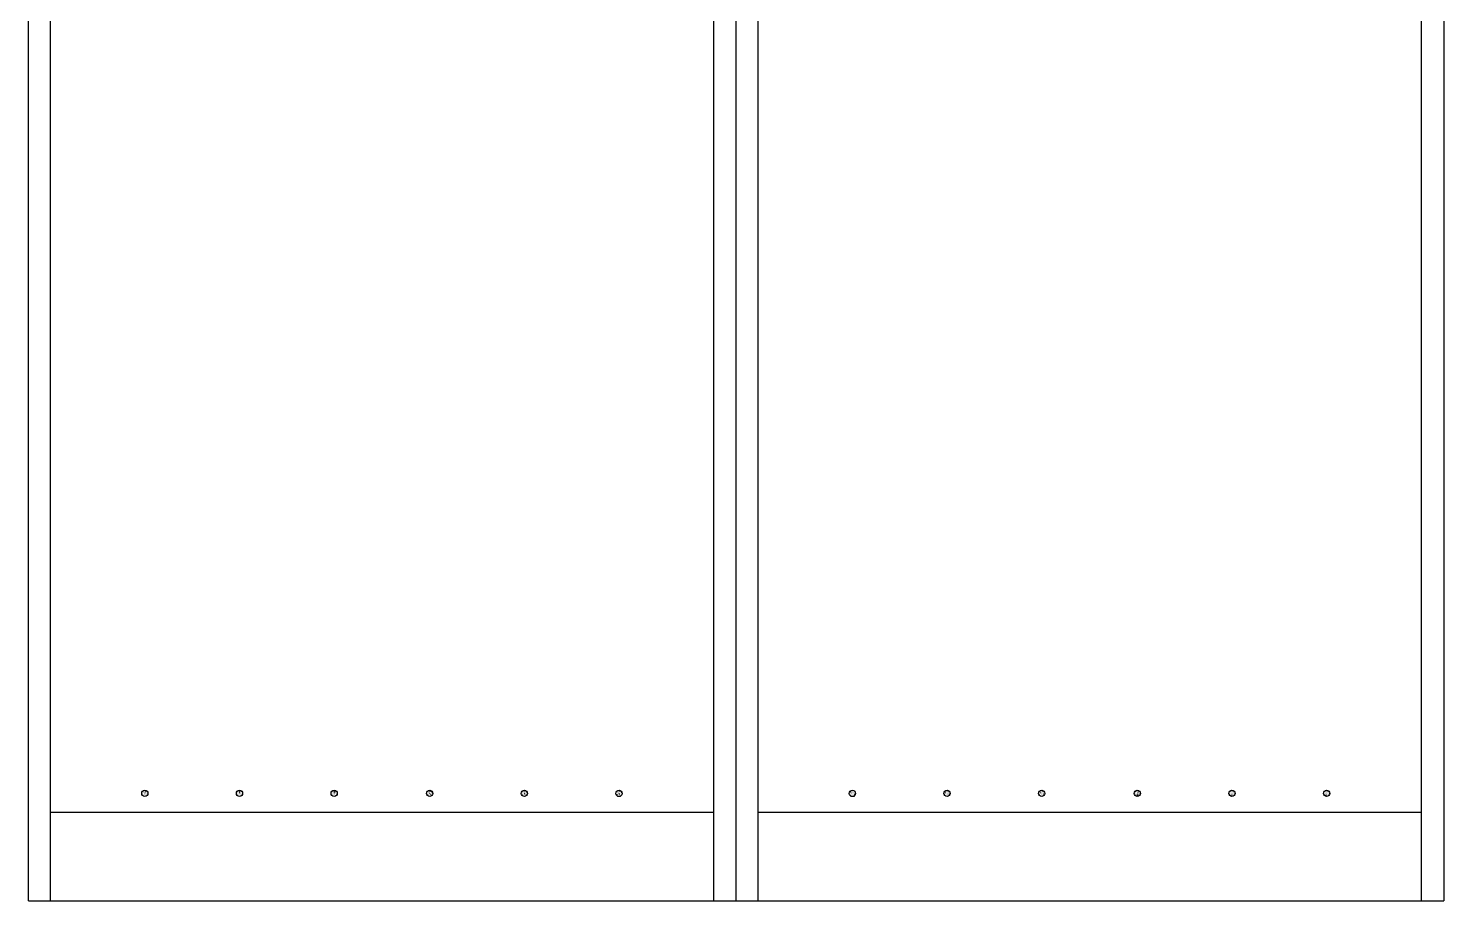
# Model space of a CAD drawing. Header units: centimetres. Extents: x 2056 to 3726, y 479 to 1259.
# Drawn here: x 2349 to 2509, y 943.9 to 1042.5 of the extents above; entities that cross this region are included whole.
import ezdxf

# ---------------------------------------------------------------- set-up
doc = ezdxf.new("R2010")
doc.units = ezdxf.units.CM
doc.layers.add('A-FURN', color=94, linetype='Continuous')
doc.layers.add('ferramenta', color=211, linetype='Continuous')

msp = doc.modelspace()

# ---------------------------------------------------------------- linework, layer by layer
at = {"layer": 'A-FURN'}
for p, q in [((2349.03, 943.91), (2349.03, 1145.91)), ((2429.03, 943.91), (2429.03, 1145.91)), ((2509.03, 1145.91), (2509.03, 943.91)), ((2351.53, 1016.66), (2351.53, 1045.15)), ((2426.53, 1016.66), (2426.53, 1045.15)), ((2431.53, 1016.66), (2431.53, 1045.16)), ((2506.53, 1016.65), (2506.53, 1045.16)), ((2351.53, 984.66), (2351.53, 1016.66)), ((2426.53, 984.66), (2426.53, 1016.66)), ((2431.53, 984.66), (2431.53, 1016.66)), ((2506.53, 984.65), (2506.53, 1016.65)), ((2351.53, 943.91), (2351.53, 984.66)), ((2426.53, 943.91), (2426.53, 984.66)), ((2431.53, 943.91), (2431.53, 984.66)), ((2506.53, 943.91), (2506.53, 984.65)), ((2351.53, 953.91), (2426.53, 953.91)), ((2431.53, 953.91), (2506.53, 953.91)), ((2349.03, 943.91), (2351.53, 943.91)), ((2351.53, 943.91), (2426.53, 943.91)), ((2426.53, 943.91), (2431.53, 943.91)), ((2431.53, 943.91), (2506.53, 943.91)), ((2506.53, 943.91), (2509.03, 943.91))]:
    msp.add_line(p, q, dxfattribs=at)
at = {"layer": 'ferramenta', "transparency": 33554687}
for p, q in [((2361.89, 956.04), (2361.89, 956.04)), ((2361.91, 956.13), (2361.9, 956.14)), ((2361.94, 955.87), (2361.93, 955.87)), ((2361.95, 956.2), (2361.94, 956.2)), ((2361.98, 955.99), (2361.98, 955.99)), ((2362.01, 956.26), (2362.01, 956.27)), ((2362.02, 955.87), (2362.01, 955.87)), ((2362.02, 955.81), (2362.02, 955.81)), ((2362.03, 956.16), (2362.03, 956.16)), ((2362.07, 956.1), (2362.07, 956.1)), ((2362.09, 956.33), (2362.09, 956.34)), ((2362.12, 955.76), (2362.11, 955.77)), ((2362.12, 956.21), (2362.12, 956.21)), ((2362.12, 955.99), (2362.12, 955.99)), ((2362.12, 955.87), (2362.12, 955.87)), ((2362.16, 956.27), (2362.15, 956.27)), ((2362.19, 956.19), (2362.18, 956.19)), ((2362.18, 956.04), (2362.18, 956.04)), ((2362.2, 956.04), (2362.19, 956.04)), ((2362.19, 955.88), (2362.19, 955.88)), ((2362.21, 956.36), (2362.2, 956.37)), ((2362.2, 955.77), (2362.2, 955.77)), ((2362.22, 956.1), (2362.21, 956.1)), ((2362.24, 956.29), (2362.23, 956.29)), ((2362.26, 956.2), (2362.25, 956.21)), ((2362.27, 956.01), (2362.27, 956.02)), ((2362.28, 955.92), (2362.27, 955.92)), ((2362.29, 955.75), (2362.29, 955.75)), ((2362.31, 956.3), (2362.3, 956.3)), ((2362.3, 955.82), (2362.3, 955.82)), ((2362.35, 956.02), (2362.35, 956.02)), ((2362.35, 955.78), (2362.35, 955.78)), ((2362.36, 956.13), (2362.36, 956.14)), ((2362.38, 956.22), (2362.37, 956.22)), ((2362.38, 955.84), (2362.38, 955.84)), ((2362.41, 955.89), (2362.41, 955.89)), ((2362.44, 956.22), (2362.44, 956.22)), ((2362.44, 955.96), (2362.44, 955.96)), ((2362.47, 956.16), (2362.46, 956.16)), ((2362.47, 956.07), (2362.47, 956.07)), ((2362.52, 956.01), (2362.52, 956.01)), ((2372.59, 956.04), (2372.59, 956.04)), ((2372.61, 956.13), (2372.6, 956.14)), ((2372.64, 955.87), (2372.63, 955.87)), ((2372.65, 956.2), (2372.64, 956.2)), ((2372.68, 955.99), (2372.68, 955.99)), ((2372.71, 956.26), (2372.71, 956.27)), ((2372.72, 955.87), (2372.71, 955.87)), ((2372.72, 955.81), (2372.72, 955.81)), ((2372.73, 956.16), (2372.73, 956.16)), ((2372.77, 956.1), (2372.77, 956.1)), ((2372.79, 956.33), (2372.79, 956.34)), ((2372.82, 955.76), (2372.81, 955.77)), ((2372.82, 956.21), (2372.82, 956.21)), ((2372.82, 955.99), (2372.82, 955.99)), ((2372.82, 955.87), (2372.82, 955.87)), ((2372.86, 956.27), (2372.85, 956.27)), ((2372.89, 956.19), (2372.88, 956.19)), ((2372.88, 956.04), (2372.88, 956.04)), ((2372.9, 956.04), (2372.89, 956.04)), ((2372.89, 955.88), (2372.89, 955.88)), ((2372.91, 956.36), (2372.9, 956.37)), ((2372.9, 955.77), (2372.9, 955.77)), ((2372.92, 956.1), (2372.91, 956.1)), ((2372.94, 956.29), (2372.93, 956.29)), ((2372.96, 956.2), (2372.95, 956.21)), ((2372.97, 956.01), (2372.97, 956.02)), ((2372.98, 955.92), (2372.97, 955.92)), ((2372.99, 955.75), (2372.99, 955.75)), ((2373.01, 956.3), (2373, 956.3)), ((2373, 955.82), (2373, 955.82)), ((2373.05, 956.02), (2373.05, 956.02)), ((2373.05, 955.78), (2373.05, 955.78)), ((2373.06, 956.13), (2373.06, 956.14)), ((2373.08, 956.22), (2373.07, 956.22)), ((2373.08, 955.84), (2373.08, 955.84)), ((2373.11, 955.89), (2373.11, 955.89)), ((2373.14, 956.22), (2373.14, 956.22)), ((2373.14, 955.96), (2373.14, 955.96)), ((2373.17, 956.16), (2373.16, 956.16)), ((2373.17, 956.07), (2373.17, 956.07)), ((2373.22, 956.01), (2373.22, 956.01)), ((2383.29, 956.04), (2383.29, 956.04)), ((2383.31, 956.13), (2383.3, 956.14)), ((2383.34, 955.87), (2383.33, 955.87)), ((2383.35, 956.2), (2383.34, 956.2)), ((2383.38, 955.99), (2383.38, 955.99)), ((2383.41, 956.26), (2383.41, 956.27)), ((2383.42, 955.87), (2383.41, 955.87)), ((2383.42, 955.81), (2383.42, 955.81)), ((2383.43, 956.16), (2383.43, 956.16)), ((2383.47, 956.1), (2383.47, 956.1)), ((2383.49, 956.33), (2383.49, 956.34)), ((2383.52, 955.76), (2383.51, 955.77)), ((2383.52, 956.21), (2383.52, 956.21)), ((2383.52, 955.99), (2383.52, 955.99)), ((2383.52, 955.87), (2383.52, 955.87)), ((2383.56, 956.27), (2383.55, 956.27)), ((2383.59, 956.19), (2383.58, 956.19)), ((2383.58, 956.04), (2383.58, 956.04)), ((2383.6, 956.04), (2383.59, 956.04)), ((2383.59, 955.88), (2383.59, 955.88)), ((2383.61, 956.36), (2383.6, 956.37)), ((2383.6, 955.77), (2383.6, 955.77)), ((2383.62, 956.1), (2383.61, 956.1)), ((2383.64, 956.29), (2383.63, 956.29)), ((2383.66, 956.2), (2383.65, 956.21)), ((2383.67, 956.01), (2383.67, 956.02)), ((2383.68, 955.92), (2383.67, 955.92)), ((2383.69, 955.75), (2383.69, 955.75)), ((2383.71, 956.3), (2383.7, 956.3)), ((2383.7, 955.82), (2383.7, 955.82)), ((2383.75, 956.02), (2383.75, 956.02)), ((2383.75, 955.78), (2383.75, 955.78)), ((2383.76, 956.13), (2383.76, 956.14)), ((2383.78, 956.22), (2383.77, 956.22)), ((2383.78, 955.84), (2383.78, 955.84)), ((2383.81, 955.89), (2383.81, 955.89)), ((2383.84, 956.22), (2383.84, 956.22)), ((2383.84, 955.96), (2383.84, 955.96)), ((2383.87, 956.16), (2383.86, 956.16)), ((2383.87, 956.07), (2383.87, 956.07)), ((2383.92, 956.01), (2383.92, 956.01)), ((2394.09, 956.04), (2394.09, 956.04)), ((2394.11, 956.13), (2394.1, 956.13)), ((2394.14, 955.87), (2394.13, 955.87)), ((2394.15, 956.2), (2394.14, 956.2)), ((2394.18, 955.99), (2394.18, 955.99)), ((2394.21, 956.26), (2394.21, 956.26)), ((2394.22, 955.87), (2394.21, 955.87)), ((2394.22, 955.81), (2394.22, 955.81)), ((2394.23, 956.16), (2394.23, 956.16)), ((2394.27, 956.09), (2394.27, 956.09)), ((2394.29, 956.33), (2394.29, 956.33)), ((2394.32, 955.76), (2394.31, 955.76)), ((2394.32, 956.21), (2394.32, 956.21)), ((2394.32, 955.99), (2394.32, 955.99)), ((2394.32, 955.86), (2394.32, 955.87)), ((2394.36, 956.27), (2394.35, 956.27)), ((2394.39, 956.18), (2394.38, 956.19)), ((2394.38, 956.03), (2394.38, 956.03)), ((2394.4, 956.04), (2394.39, 956.04)), ((2394.39, 955.88), (2394.39, 955.88)), ((2394.41, 956.36), (2394.4, 956.36)), ((2394.4, 955.76), (2394.4, 955.77)), ((2394.42, 956.1), (2394.41, 956.1)), ((2394.44, 956.29), (2394.43, 956.29)), ((2394.46, 956.2), (2394.45, 956.2)), ((2394.47, 956.01), (2394.47, 956.01)), ((2394.48, 955.91), (2394.47, 955.91)), ((2394.49, 955.74), (2394.49, 955.74)), ((2394.51, 956.29), (2394.5, 956.29)), ((2394.5, 955.81), (2394.5, 955.81)), ((2394.55, 956.02), (2394.55, 956.02)), ((2394.55, 955.77), (2394.55, 955.77)), ((2394.56, 956.13), (2394.56, 956.13)), ((2394.58, 956.21), (2394.57, 956.22)), ((2394.58, 955.84), (2394.58, 955.84)), ((2394.61, 955.88), (2394.61, 955.89)), ((2394.64, 956.22), (2394.64, 956.22)), ((2394.64, 955.96), (2394.64, 955.96)), ((2394.67, 956.15), (2394.66, 956.15)), ((2394.67, 956.07), (2394.67, 956.07)), ((2394.72, 956), (2394.72, 956)), ((2404.79, 956.04), (2404.79, 956.04)), ((2404.81, 956.13), (2404.8, 956.13)), ((2404.84, 955.87), (2404.83, 955.87)), ((2404.85, 956.2), (2404.84, 956.2)), ((2404.88, 955.99), (2404.88, 955.99)), ((2404.91, 956.26), (2404.91, 956.26)), ((2404.92, 955.87), (2404.91, 955.87)), ((2404.92, 955.81), (2404.92, 955.81)), ((2404.93, 956.16), (2404.93, 956.16)), ((2404.97, 956.09), (2404.97, 956.09)), ((2404.99, 956.33), (2404.99, 956.33)), ((2405.02, 955.76), (2405.01, 955.76)), ((2405.02, 956.21), (2405.02, 956.21)), ((2405.02, 955.99), (2405.02, 955.99)), ((2405.02, 955.86), (2405.02, 955.87)), ((2405.06, 956.27), (2405.05, 956.27)), ((2405.09, 956.18), (2405.08, 956.19)), ((2405.08, 956.03), (2405.08, 956.03)), ((2405.1, 956.04), (2405.09, 956.04)), ((2405.09, 955.88), (2405.09, 955.88)), ((2405.11, 956.36), (2405.1, 956.36)), ((2405.1, 955.76), (2405.1, 955.77)), ((2405.12, 956.1), (2405.11, 956.1)), ((2405.14, 956.29), (2405.13, 956.29)), ((2405.16, 956.2), (2405.15, 956.2)), ((2405.17, 956.01), (2405.17, 956.01)), ((2405.18, 955.91), (2405.17, 955.91)), ((2405.19, 955.74), (2405.19, 955.74)), ((2405.21, 956.29), (2405.2, 956.29)), ((2405.2, 955.81), (2405.2, 955.81)), ((2405.25, 956.02), (2405.25, 956.02)), ((2405.25, 955.77), (2405.25, 955.77)), ((2405.26, 956.13), (2405.26, 956.13)), ((2405.28, 956.21), (2405.27, 956.22)), ((2405.28, 955.84), (2405.28, 955.84)), ((2405.31, 955.88), (2405.31, 955.89)), ((2405.34, 956.22), (2405.34, 956.22)), ((2405.34, 955.96), (2405.34, 955.96)), ((2405.37, 956.15), (2405.36, 956.15)), ((2405.37, 956.07), (2405.37, 956.07)), ((2405.42, 956), (2405.42, 956)), ((2415.49, 956.03), (2415.49, 956.03)), ((2415.51, 956.13), (2415.5, 956.13)), ((2415.54, 955.87), (2415.53, 955.87)), ((2415.55, 956.19), (2415.54, 956.19)), ((2415.58, 955.98), (2415.58, 955.98)), ((2415.61, 956.26), (2415.61, 956.26)), ((2415.62, 955.87), (2415.61, 955.87)), ((2415.62, 955.8), (2415.62, 955.81)), ((2415.63, 956.16), (2415.63, 956.16)), ((2415.67, 956.09), (2415.67, 956.09)), ((2415.69, 956.33), (2415.69, 956.33)), ((2415.72, 955.76), (2415.71, 955.76)), ((2415.72, 956.21), (2415.72, 956.21)), ((2415.72, 955.99), (2415.72, 955.99)), ((2415.72, 955.86), (2415.72, 955.86)), ((2415.76, 956.27), (2415.75, 956.27)), ((2415.79, 956.18), (2415.78, 956.18)), ((2415.78, 956.03), (2415.78, 956.03)), ((2415.8, 956.03), (2415.79, 956.03)), ((2415.79, 955.88), (2415.79, 955.88)), ((2415.81, 956.36), (2415.8, 956.36)), ((2415.8, 955.76), (2415.8, 955.76)), ((2415.82, 956.09), (2415.81, 956.09)), ((2415.84, 956.28), (2415.83, 956.28)), ((2415.86, 956.2), (2415.85, 956.2)), ((2415.87, 956.01), (2415.87, 956.01)), ((2415.88, 955.91), (2415.87, 955.91)), ((2415.89, 955.74), (2415.89, 955.74)), ((2415.91, 956.29), (2415.9, 956.29)), ((2415.9, 955.81), (2415.9, 955.81)), ((2415.95, 956.02), (2415.95, 956.02)), ((2415.95, 955.77), (2415.95, 955.77)), ((2415.96, 956.13), (2415.96, 956.13)), ((2415.98, 956.21), (2415.97, 956.21)), ((2415.98, 955.83), (2415.98, 955.83)), ((2416.01, 955.88), (2416.01, 955.88)), ((2416.04, 956.22), (2416.04, 956.22)), ((2416.04, 955.96), (2416.04, 955.96)), ((2416.07, 956.15), (2416.06, 956.15)), ((2416.07, 956.06), (2416.07, 956.07)), ((2416.12, 956), (2416.12, 956)), ((2441.86, 956), (2441.87, 956)), ((2441.91, 956.06), (2441.91, 956.07)), ((2441.92, 956.15), (2441.92, 956.15)), ((2441.94, 956.22), (2441.95, 956.22)), ((2441.94, 955.96), (2441.95, 955.96)), ((2441.97, 955.88), (2441.97, 955.88)), ((2442, 956.21), (2442.01, 956.21)), ((2442, 955.83), (2442, 955.83)), ((2442.02, 956.13), (2442.03, 956.13)), ((2442.03, 956.02), (2442.04, 956.02)), ((2442.03, 955.77), (2442.04, 955.77)), ((2442.08, 956.29), (2442.08, 956.29)), ((2442.08, 955.81), (2442.09, 955.81)), ((2442.09, 955.74), (2442.1, 955.74)), ((2442.11, 956.01), (2442.11, 956.01)), ((2442.11, 955.91), (2442.11, 955.91)), ((2442.13, 956.2), (2442.13, 956.2)), ((2442.15, 956.28), (2442.15, 956.28)), ((2442.17, 956.09), (2442.17, 956.09)), ((2442.18, 956.36), (2442.18, 956.36)), ((2442.18, 955.76), (2442.19, 955.76)), ((2442.19, 956.03), (2442.19, 956.03)), ((2442.19, 955.88), (2442.2, 955.88)), ((2442.2, 956.18), (2442.2, 956.18)), ((2442.2, 956.03), (2442.21, 956.03)), ((2442.23, 956.27), (2442.23, 956.27)), ((2442.26, 956.21), (2442.27, 956.21)), ((2442.26, 955.99), (2442.27, 955.99)), ((2442.26, 955.86), (2442.27, 955.86)), ((2442.27, 955.76), (2442.27, 955.76)), ((2442.29, 956.33), (2442.3, 956.33)), ((2442.31, 956.09), (2442.32, 956.09)), ((2442.35, 956.16), (2442.36, 956.16)), ((2442.36, 955.8), (2442.37, 955.81)), ((2442.37, 956.26), (2442.38, 956.26)), ((2442.37, 955.87), (2442.37, 955.87)), ((2442.4, 955.98), (2442.41, 955.98)), ((2442.44, 956.19), (2442.44, 956.19)), ((2442.45, 955.87), (2442.45, 955.87)), ((2442.48, 956.13), (2442.48, 956.13)), ((2442.49, 956.03), (2442.5, 956.03)), ((2452.56, 956), (2452.57, 956)), ((2452.61, 956.07), (2452.61, 956.07)), ((2452.62, 956.15), (2452.62, 956.15)), ((2452.64, 956.22), (2452.65, 956.22)), ((2452.64, 955.96), (2452.65, 955.96)), ((2452.67, 955.88), (2452.67, 955.89)), ((2452.7, 956.21), (2452.71, 956.22)), ((2452.7, 955.84), (2452.7, 955.84)), ((2452.72, 956.13), (2452.73, 956.13)), ((2452.73, 956.02), (2452.74, 956.02)), ((2452.73, 955.77), (2452.74, 955.77)), ((2452.78, 956.29), (2452.78, 956.29)), ((2452.78, 955.81), (2452.79, 955.81)), ((2452.79, 955.74), (2452.8, 955.74)), ((2452.81, 956.01), (2452.81, 956.01)), ((2452.81, 955.91), (2452.81, 955.91)), ((2452.83, 956.2), (2452.83, 956.2)), ((2452.85, 956.29), (2452.85, 956.29)), ((2452.87, 956.1), (2452.87, 956.1)), ((2452.88, 956.36), (2452.88, 956.36)), ((2452.88, 955.76), (2452.89, 955.77)), ((2452.89, 956.04), (2452.89, 956.04)), ((2452.89, 955.88), (2452.9, 955.88)), ((2452.9, 956.18), (2452.9, 956.19)), ((2452.9, 956.03), (2452.91, 956.03)), ((2452.93, 956.27), (2452.93, 956.27)), ((2452.96, 956.21), (2452.97, 956.21)), ((2452.96, 955.99), (2452.97, 955.99)), ((2452.96, 955.86), (2452.97, 955.87)), ((2452.97, 955.76), (2452.97, 955.76)), ((2452.99, 956.33), (2453, 956.33)), ((2453.01, 956.09), (2453.02, 956.09)), ((2453.05, 956.16), (2453.06, 956.16)), ((2453.06, 955.81), (2453.07, 955.81)), ((2453.07, 956.26), (2453.08, 956.26)), ((2453.07, 955.87), (2453.07, 955.87)), ((2453.1, 955.99), (2453.11, 955.99)), ((2453.14, 956.2), (2453.14, 956.2)), ((2453.15, 955.87), (2453.15, 955.87)), ((2453.18, 956.13), (2453.18, 956.13)), ((2453.19, 956.04), (2453.2, 956.04)), ((2463.26, 956), (2463.27, 956)), ((2463.31, 956.07), (2463.31, 956.07)), ((2463.32, 956.15), (2463.32, 956.15)), ((2463.34, 956.22), (2463.35, 956.22)), ((2463.34, 955.96), (2463.35, 955.96)), ((2463.37, 955.88), (2463.37, 955.89)), ((2463.4, 956.21), (2463.41, 956.22)), ((2463.4, 955.84), (2463.4, 955.84)), ((2463.42, 956.13), (2463.43, 956.13)), ((2463.43, 956.02), (2463.44, 956.02)), ((2463.43, 955.77), (2463.44, 955.77)), ((2463.48, 956.29), (2463.48, 956.29)), ((2463.48, 955.81), (2463.49, 955.81)), ((2463.49, 955.74), (2463.5, 955.74)), ((2463.51, 956.01), (2463.51, 956.01)), ((2463.51, 955.91), (2463.51, 955.91)), ((2463.53, 956.2), (2463.53, 956.2)), ((2463.55, 956.29), (2463.55, 956.29)), ((2463.57, 956.1), (2463.57, 956.1)), ((2463.58, 956.36), (2463.58, 956.36)), ((2463.58, 955.76), (2463.59, 955.77)), ((2463.59, 956.04), (2463.59, 956.04)), ((2463.59, 955.88), (2463.6, 955.88)), ((2463.6, 956.18), (2463.6, 956.19)), ((2463.6, 956.03), (2463.61, 956.03)), ((2463.63, 956.27), (2463.63, 956.27)), ((2463.66, 956.21), (2463.67, 956.21)), ((2463.66, 955.99), (2463.67, 955.99)), ((2463.66, 955.86), (2463.67, 955.87)), ((2463.67, 955.76), (2463.67, 955.76)), ((2463.69, 956.33), (2463.7, 956.33)), ((2463.71, 956.09), (2463.72, 956.09)), ((2463.75, 956.16), (2463.76, 956.16)), ((2463.76, 955.81), (2463.77, 955.81)), ((2463.77, 956.26), (2463.78, 956.26)), ((2463.77, 955.87), (2463.77, 955.87)), ((2463.8, 955.99), (2463.81, 955.99)), ((2463.84, 956.2), (2463.84, 956.2)), ((2463.85, 955.87), (2463.85, 955.87)), ((2463.88, 956.13), (2463.88, 956.13)), ((2463.89, 956.04), (2463.9, 956.04)), ((2474.06, 956.01), (2474.07, 956.01)), ((2474.11, 956.07), (2474.11, 956.07)), ((2474.12, 956.16), (2474.12, 956.16)), ((2474.14, 956.22), (2474.15, 956.22)), ((2474.14, 955.96), (2474.15, 955.96)), ((2474.17, 955.89), (2474.17, 955.89)), ((2474.2, 955.84), (2474.2, 955.84)), ((2474.21, 956.22), (2474.21, 956.22)), ((2474.22, 956.13), (2474.23, 956.14)), ((2474.23, 956.02), (2474.24, 956.02)), ((2474.23, 955.78), (2474.24, 955.78)), ((2474.28, 956.3), (2474.28, 956.3)), ((2474.28, 955.82), (2474.29, 955.82)), ((2474.29, 955.75), (2474.3, 955.75)), ((2474.31, 956.01), (2474.31, 956.02)), ((2474.31, 955.92), (2474.31, 955.92)), ((2474.33, 956.2), (2474.33, 956.21)), ((2474.35, 956.29), (2474.35, 956.29)), ((2474.37, 956.1), (2474.37, 956.1)), ((2474.38, 956.36), (2474.38, 956.37)), ((2474.38, 955.77), (2474.39, 955.77)), ((2474.39, 956.04), (2474.39, 956.04)), ((2474.39, 955.88), (2474.4, 955.88)), ((2474.4, 956.19), (2474.4, 956.19)), ((2474.4, 956.04), (2474.41, 956.04)), ((2474.43, 956.27), (2474.43, 956.27)), ((2474.46, 956.21), (2474.47, 956.21)), ((2474.46, 955.99), (2474.47, 955.99)), ((2474.46, 955.87), (2474.47, 955.87)), ((2474.47, 955.76), (2474.47, 955.77)), ((2474.49, 956.33), (2474.5, 956.34)), ((2474.51, 956.1), (2474.52, 956.1)), ((2474.55, 956.16), (2474.56, 956.16)), ((2474.56, 955.81), (2474.57, 955.81)), ((2474.57, 956.26), (2474.58, 956.27)), ((2474.57, 955.87), (2474.57, 955.87)), ((2474.6, 955.99), (2474.61, 955.99)), ((2474.64, 956.2), (2474.64, 956.2)), ((2474.65, 955.87), (2474.65, 955.87)), ((2474.68, 956.13), (2474.68, 956.14)), ((2474.69, 956.04), (2474.7, 956.04)), ((2484.76, 956.01), (2484.77, 956.01)), ((2484.81, 956.07), (2484.81, 956.07)), ((2484.82, 956.16), (2484.82, 956.16)), ((2484.84, 956.22), (2484.85, 956.22)), ((2484.84, 955.96), (2484.85, 955.96)), ((2484.87, 955.89), (2484.87, 955.89)), ((2484.9, 955.84), (2484.9, 955.84)), ((2484.91, 956.22), (2484.91, 956.22)), ((2484.92, 956.13), (2484.93, 956.14)), ((2484.93, 956.02), (2484.94, 956.02)), ((2484.93, 955.78), (2484.94, 955.78)), ((2484.98, 956.3), (2484.98, 956.3)), ((2484.98, 955.82), (2484.99, 955.82)), ((2484.99, 955.75), (2485, 955.75)), ((2485.01, 956.01), (2485.01, 956.02)), ((2485.01, 955.92), (2485.01, 955.92)), ((2485.03, 956.2), (2485.03, 956.21)), ((2485.05, 956.29), (2485.05, 956.29)), ((2485.07, 956.1), (2485.07, 956.1)), ((2485.08, 956.36), (2485.08, 956.37)), ((2485.08, 955.77), (2485.09, 955.77)), ((2485.09, 956.04), (2485.09, 956.04)), ((2485.09, 955.88), (2485.1, 955.88)), ((2485.1, 956.19), (2485.1, 956.19)), ((2485.1, 956.04), (2485.11, 956.04)), ((2485.13, 956.27), (2485.13, 956.27)), ((2485.16, 956.21), (2485.17, 956.21)), ((2485.16, 955.99), (2485.17, 955.99)), ((2485.16, 955.87), (2485.17, 955.87)), ((2485.17, 955.76), (2485.17, 955.77)), ((2485.19, 956.33), (2485.2, 956.34)), ((2485.21, 956.1), (2485.22, 956.1)), ((2485.25, 956.16), (2485.26, 956.16)), ((2485.26, 955.81), (2485.27, 955.81)), ((2485.27, 956.26), (2485.28, 956.27)), ((2485.27, 955.87), (2485.27, 955.87)), ((2485.3, 955.99), (2485.31, 955.99)), ((2485.34, 956.2), (2485.34, 956.2)), ((2485.35, 955.87), (2485.35, 955.87)), ((2485.38, 956.13), (2485.38, 956.14)), ((2485.39, 956.04), (2485.4, 956.04)), ((2495.46, 956.01), (2495.47, 956.01)), ((2495.51, 956.07), (2495.51, 956.07)), ((2495.52, 956.16), (2495.52, 956.16)), ((2495.54, 956.22), (2495.55, 956.22)), ((2495.54, 955.96), (2495.55, 955.96)), ((2495.57, 955.89), (2495.57, 955.89)), ((2495.6, 955.84), (2495.6, 955.84)), ((2495.61, 956.22), (2495.61, 956.22)), ((2495.62, 956.13), (2495.63, 956.14)), ((2495.63, 956.02), (2495.64, 956.02)), ((2495.63, 955.78), (2495.64, 955.78)), ((2495.68, 956.3), (2495.68, 956.3)), ((2495.68, 955.82), (2495.69, 955.82)), ((2495.69, 955.75), (2495.7, 955.75)), ((2495.71, 956.01), (2495.71, 956.02)), ((2495.71, 955.92), (2495.71, 955.92)), ((2495.73, 956.2), (2495.73, 956.21)), ((2495.75, 956.29), (2495.75, 956.29)), ((2495.77, 956.1), (2495.77, 956.1)), ((2495.78, 956.36), (2495.78, 956.37)), ((2495.78, 955.77), (2495.79, 955.77)), ((2495.79, 956.04), (2495.79, 956.04)), ((2495.79, 955.88), (2495.8, 955.88)), ((2495.8, 956.19), (2495.8, 956.19)), ((2495.8, 956.04), (2495.81, 956.04)), ((2495.83, 956.27), (2495.83, 956.27)), ((2495.86, 956.21), (2495.87, 956.21)), ((2495.86, 955.99), (2495.87, 955.99)), ((2495.86, 955.87), (2495.87, 955.87)), ((2495.87, 955.76), (2495.87, 955.77)), ((2495.89, 956.33), (2495.9, 956.34)), ((2495.91, 956.1), (2495.92, 956.1)), ((2495.95, 956.16), (2495.96, 956.16)), ((2495.96, 955.81), (2495.97, 955.81)), ((2495.97, 956.26), (2495.98, 956.27)), ((2495.97, 955.87), (2495.97, 955.87)), ((2496, 955.99), (2496.01, 955.99)), ((2496.04, 956.2), (2496.04, 956.2)), ((2496.05, 955.87), (2496.05, 955.87)), ((2496.08, 956.13), (2496.08, 956.14)), ((2496.09, 956.04), (2496.1, 956.04))]:
    msp.add_line(p, q, dxfattribs=at)
for centre in [(2362.2, 956.04), (2372.9, 956.04), (2383.6, 956.04), (2394.4, 956.04), (2405.1, 956.04), (2415.8, 956.03), (2442.19, 956.03), (2452.89, 956.04), (2463.59, 956.04), (2474.39, 956.04), (2485.09, 956.04), (2495.79, 956.04)]:
    msp.add_circle(centre, 0.353, dxfattribs=at)

doc.saveas('drawing.dxf')
